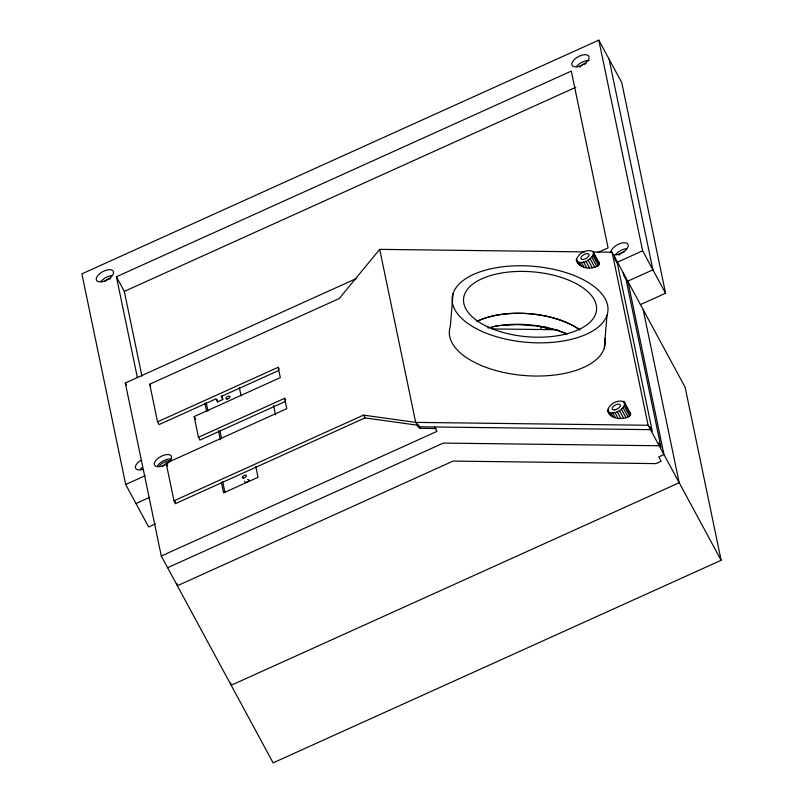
<?xml version="1.0" encoding="UTF-8"?>
<svg xmlns="http://www.w3.org/2000/svg" width="803" height="803" viewBox="0 0 803 803"><rect width="100%" height="100%" fill="white"/><g stroke="black" fill="none" stroke-linecap="round" stroke-linejoin="round"><path stroke-width="1.2" d="M607.65 410.915C608.503 404.15 618.25 398.84 624.332 402.022L630.656 413.796L630.546 415.01C624.553 420.752 610.611 419.628 607.65 410.915L608.192 411.979C614.275 415.171 624.001 409.861 624.875 403.106L624.332 402.022M576.353 260.453C577.237 253.698 586.953 248.398 593.036 251.58L599.359 263.344L599.249 264.548C593.256 270.29 579.304 269.176 576.353 260.453L576.905 261.537C582.988 264.729 592.704 259.419 593.588 252.664L593.036 251.58M453.073 293.416L450.312 326.57A78.152 38.153 4.7 0 0 525.112 375.583A78.152 38.153 4.7 0 0 604.82 338.444M604.257 348.392L607.008 315.228A78.152 38.153 4.7 0 0 502.226 266.837A78.152 38.153 4.7 0 0 480.887 330.906A78.152 38.153 4.7 0 0 607.008 315.228M584.634 251.901L379.699 249.362L339.257 298.515L149.719 384.205L157.539 421.826L159.044 424.606L215.947 398.88L217.583 401.891L222.782 399.543L222.009 395.859M640.463 304.588L665.567 293.236L621.753 82.599L598.797 40.15L81.876 273.863L125.69 484.5L148.645 526.949L155.491 523.857M137.353 377.44L116.415 276.774L571.304 71.096L608.082 247.886L597.793 252.533M141.95 376.115L124.324 291.409L575.791 87.286M593.377 252.012L612.127 252.242L685.13 387.267L721.124 560.293L273.12 762.85L161.293 556.027L125.298 383.001L356.562 278.44M157.539 421.826L278.159 367.292L279.163 369.139M278.541 370.574L221.146 396.521L222.782 399.543M284.985 401.61L199.967 440.064L198.461 437.274L194.155 416.586L280.307 377.631L278.159 367.292M198.461 437.274L284.613 398.318L285.617 400.175M417.199 425.168L365.014 417.901L175.486 503.601L173.98 500.811L166.151 463.201L286.761 408.667L284.613 398.318M125.69 484.5L145.092 475.737M617.517 262.139L642.621 250.787L598.797 40.15M135.978 503.531L149.679 497.338M626.661 281.682L652.909 269.818L609.086 59.181M173.98 500.811L363.518 415.121L415.693 422.388L648.121 425.269L721.124 560.293M161.293 556.027L436.983 431.372L434.614 426.985M167.626 567.731L443.316 443.085L659.193 445.765L658.611 442.935L660.989 447.331L626.159 279.946L623.79 275.559L623.198 272.739M492.349 326.841L498.462 325.606M499.677 325.536L517.774 324.563L537.619 326.088L556.65 330.073M492.55 328.939L557.412 329.742M379.699 249.362L415.693 422.388L418.072 426.774L650.49 429.655L649.908 426.835L652.277 431.231L617.457 263.846L615.088 259.459L614.496 256.639M418.072 426.774L417.48 423.954L419.859 428.35L436.099 428.551M557.774 330.485L565.663 333.365M642.621 250.787L665.567 293.236M593.588 253.878L597.422 260.975M593.547 254.019L599.249 264.548M592.925 255.535L598.406 265.673M591.751 257.131L596.89 266.626M590.125 258.686L594.812 267.349M588.147 260.092L592.303 267.78M585.949 261.266L589.543 267.911M583.681 262.109L586.712 267.71M581.513 262.581L584.012 267.208M579.565 262.641L581.623 266.435M576.393 259.108L577.889 261.858M577.999 262.28L579.706 265.442M623.238 401.279L630.546 415.01M624.212 405.977L629.703 416.135M623.048 407.573L628.187 417.078M621.422 409.128L626.109 417.801M619.434 410.534L623.6 418.243M617.236 411.698L620.839 418.363M614.978 412.551L618.019 418.172M612.799 413.023L615.319 417.67M610.862 413.083L612.92 416.898M607.69 409.55L609.186 412.32M609.286 412.722L611.003 415.894M363.518 415.121L365.014 417.901M194.155 416.586L195.661 419.377M116.415 276.774L124.324 291.409M149.719 384.205L150.723 386.062M125.298 383.001L126.452 385.129M166.151 463.201L167.656 465.991M598.737 262.119L599.359 263.344M577.769 263.073L578.391 264.297M630.034 412.571L630.656 413.796M609.075 413.525L609.688 414.749M643.183 309.697L679.177 482.723L231.184 685.27L230.672 682.821M627.956 281.522L663.951 454.538L658.781 456.877L661.15 461.273L655.981 463.612L453.053 461.093L177.363 585.738L176.851 583.289M612.127 252.242L648.121 425.269M545.679 326.731L546.191 329.15M540.489 326.59L540.991 329.029M419.347 425.901L419.859 428.35M273.552 405.475L275.509 414.88M239.344 387.488L241.091 395.909M255.776 466.473L258.024 477.303L223.565 492.891L221.317 482.061M217.071 399.442L217.583 401.891M220.052 431.271L221.518 438.328M218.406 430.408L220.363 439.813M206.251 402.644L208.007 411.066M222.682 481.629L224.94 492.47M204.875 403.066L206.632 411.487M174.984 501.172L175.486 503.601M247.595 479.542A2.289 1.114 -28.4 0 1 248.669 480.746A2.289 1.114 -28.4 0 1 245.929 482.432A2.289 1.114 -28.4 0 1 244.855 481.238M166.111 464.164A9.536 4.647 -28.4 0 1 154.286 463.652A9.536 4.647 -28.4 0 1 167.084 454.548A9.536 4.647 -28.4 0 1 168.098 462.749M157.368 466.041A9.536 4.647 -28.4 0 1 170.718 458.945M159.325 465.911A9.536 4.647 -28.4 0 1 171.511 460.41M162.848 466.212A4.577 2.228 -28.4 0 1 167.767 463.592M477.323 321.3A66.719 32.572 4.7 0 1 579.967 329.832M488.073 327.985A66.719 32.572 4.7 0 1 566.938 334.038M476.962 321.3A66.719 32.572 4.7 0 1 579.605 329.832M610.983 252.744A9.536 4.647 -28.4 0 1 620.88 243.299A9.536 4.647 -28.4 0 1 627.544 247.826A9.536 4.647 -28.4 0 1 614.195 254.932M615.971 254.139A9.536 4.647 -28.4 0 1 626.22 248.689M576.855 66.067A9.536 4.647 -28.4 0 1 589.031 60.556M142.733 469.424A9.536 4.647 -28.4 0 1 135.406 467.768A9.536 4.647 -28.4 0 1 140.846 460.34M101.278 281.09A9.536 4.647 -28.4 0 1 111.527 275.64M140.405 469.153A9.536 4.647 -28.4 0 1 142.031 467.607M579.816 67.131A4.577 2.228 -28.4 0 1 586.23 63.718M618.942 255.203A4.577 2.228 -28.4 0 1 624.423 251.821M104.812 281.381A4.577 2.228 -28.4 0 1 110.653 278.741M243.55 478.046A2.289 1.114 -28.4 0 0 246.451 475.667A2.289 1.114 -28.4 0 0 243.148 476.089A2.289 1.114 -28.4 0 0 243.55 478.046M227.119 399.051A2.289 1.114 -28.4 0 0 230.019 396.672A2.289 1.114 -28.4 0 0 226.717 397.104A2.289 1.114 -28.4 0 0 227.119 399.051M614.606 409.891A4.577 2.228 -28.4 0 0 620.398 405.134A4.577 2.228 -28.4 0 0 613.793 405.987A4.577 2.228 -28.4 0 0 614.606 409.891M583.309 259.449A4.577 2.228 -28.4 0 0 589.111 254.692A4.577 2.228 -28.4 0 0 582.496 255.545A4.577 2.228 -28.4 0 0 583.309 259.449M488.073 327.012A66.719 32.572 4.7 0 0 595.746 313.632A66.719 32.572 4.7 0 0 506.291 272.317A66.719 32.572 4.7 0 0 488.073 327.012M577.006 66.8A9.536 4.647 -28.4 0 0 589.081 56.893A9.536 4.647 -28.4 0 0 575.309 58.659A9.536 4.647 -28.4 0 0 577.006 66.8M101.439 281.823A9.536 4.647 -28.4 0 0 113.514 271.906A9.536 4.647 -28.4 0 0 99.743 273.682A9.536 4.647 -28.4 0 0 101.439 281.823"/></g></svg>
